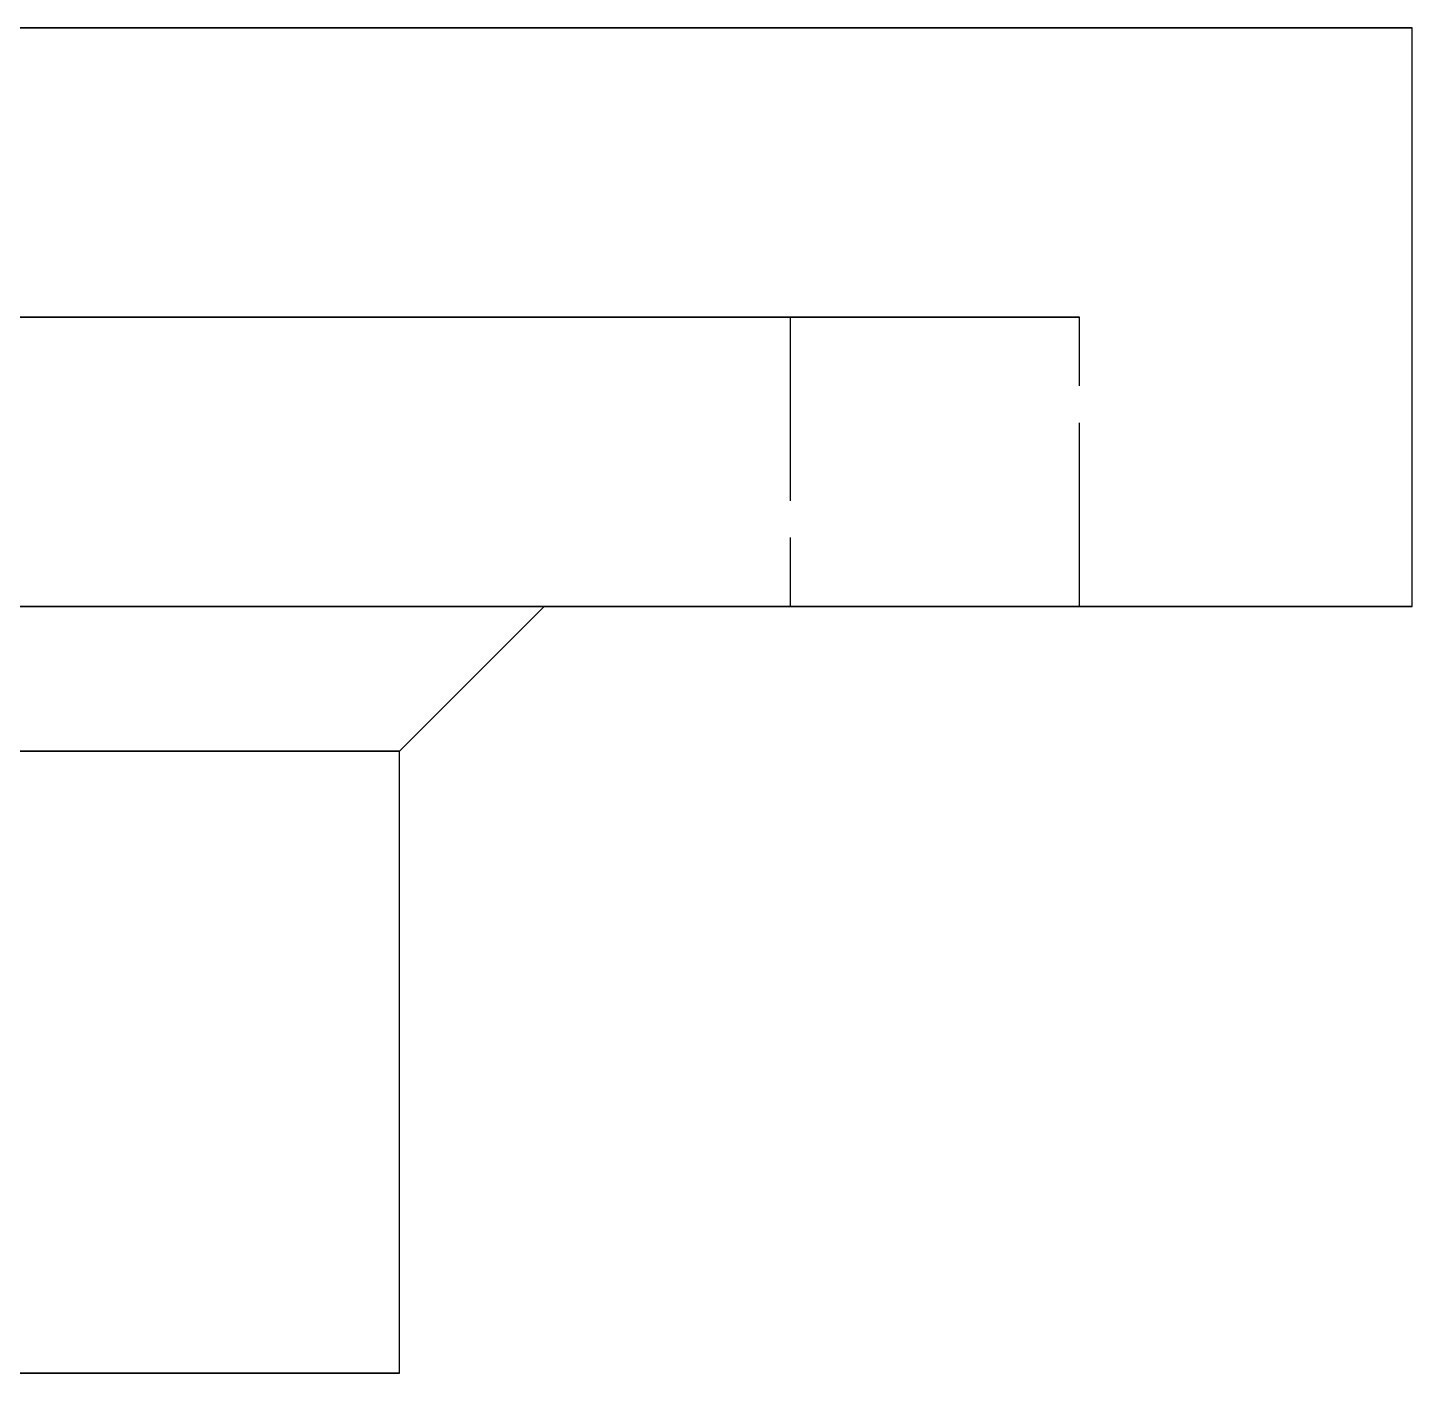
# Model space of a CAD drawing. Header units: millimetres. Extents: x -27 to 185, y -14 to 140.
# Drawn here: x 93.43 to 103, y 47.5 to 56.8 of the extents above; entities that cross this region are included whole.
import ezdxf

# ---------------------------------------------------------------- set-up
doc = ezdxf.new("R2010")
doc.units = ezdxf.units.MM
doc.linetypes.add('DASHED', pattern=[1.524, 1.27, -0.254])
doc.layers.add('HIDDEN', color=8, linetype='DASHED')
doc.layers.add('VISIBLE', color=7, linetype='CONTINUOUS')

msp = doc.modelspace()

# ---------------------------------------------------------------- linework, layer by layer
at = {"layer": 'HIDDEN'}
for points in [[(103, 56.8), (102.33333, 56.8), (101.66667, 56.8), (101, 56.8), (100.33333, 56.8), (99.66667, 56.8), (99, 56.8), (98.33333, 56.8), (97.66667, 56.8), (97, 56.8), (96.33333, 56.8), (95.66667, 56.8), (95, 56.8), (94.33333, 56.8), (93.66667, 56.8), (93, 56.8)], [(100.7, 54.8), (100.10635, 54.8), (99.5127, 54.8), (98.91905, 54.8), (98.3254, 54.8), (97.73175, 54.8), (97.1381, 54.8), (96.54444, 54.8), (95.95079, 54.8), (95.35714, 54.8), (94.76349, 54.8), (94.16984, 54.8), (93.57619, 54.8), (92.98254, 54.8)], [(100.7, 54.8), (100.10635, 54.8), (99.5127, 54.8), (98.91905, 54.8), (98.3254, 54.8), (97.73175, 54.8), (97.1381, 54.8), (96.54444, 54.8), (95.95079, 54.8), (95.35714, 54.8), (94.76349, 54.8), (94.16984, 54.8), (93.57619, 54.8), (92.98254, 54.8)], [(93.27937, 54.8), (93.57619, 54.8), (93.87302, 54.8), (94.16984, 54.8), (94.46667, 54.8), (94.76349, 54.8), (95.06032, 54.8), (95.35714, 54.8), (95.65397, 54.8), (95.95079, 54.8), (96.24762, 54.8), (96.54444, 54.8), (96.84127, 54.8), (97.1381, 54.8), (97.43492, 54.8), (97.73175, 54.8), (98.02857, 54.8), (98.3254, 54.8), (98.62222, 54.8), (98.91905, 54.8), (99.21587, 54.8), (99.5127, 54.8), (99.80952, 54.8), (100.10635, 54.8), (100.40317, 54.8), (100.7, 54.8)], [(93.27937, 54.8), (93.57619, 54.8), (93.87302, 54.8), (94.16984, 54.8), (94.46667, 54.8), (94.76349, 54.8), (95.06032, 54.8), (95.35714, 54.8), (95.65397, 54.8), (95.95079, 54.8), (96.24762, 54.8), (96.54444, 54.8), (96.84127, 54.8), (97.1381, 54.8), (97.43492, 54.8), (97.73175, 54.8), (98.02857, 54.8), (98.3254, 54.8), (98.62222, 54.8), (98.91905, 54.8), (99.21587, 54.8), (99.5127, 54.8), (99.80952, 54.8), (100.10635, 54.8), (100.40317, 54.8), (100.7, 54.8)], [(93.39841, 54.8), (93.66349, 54.8), (93.92857, 54.8), (94.19365, 54.8), (94.45873, 54.8), (94.72381, 54.8), (94.98889, 54.8), (95.25397, 54.8), (95.51905, 54.8), (95.78413, 54.8), (96.04921, 54.8), (96.31429, 54.8), (96.57937, 54.8), (96.84444, 54.8), (97.10952, 54.8), (97.3746, 54.8), (97.63968, 54.8), (97.90476, 54.8), (98.16984, 54.8), (98.43492, 54.8), (98.7, 54.8)], [(98.7, 54.8), (98.16984, 54.8), (97.63968, 54.8), (97.10952, 54.8), (96.57937, 54.8), (96.04921, 54.8), (95.51905, 54.8), (94.98889, 54.8), (94.45873, 54.8), (93.92857, 54.8), (93.39841, 54.8)], [(93.39841, 54.8), (93.66349, 54.8), (93.92857, 54.8), (94.19365, 54.8), (94.45873, 54.8), (94.72381, 54.8), (94.98889, 54.8), (95.25397, 54.8), (95.51905, 54.8), (95.78413, 54.8), (96.04921, 54.8), (96.31429, 54.8), (96.57937, 54.8), (96.84444, 54.8), (97.10952, 54.8), (97.3746, 54.8), (97.63968, 54.8), (97.90476, 54.8), (98.16984, 54.8), (98.43492, 54.8), (98.7, 54.8)], [(98.7, 54.8), (98.16984, 54.8), (97.63968, 54.8), (97.10952, 54.8), (96.57937, 54.8), (96.04921, 54.8), (95.51905, 54.8), (94.98889, 54.8), (94.45873, 54.8), (93.92857, 54.8), (93.39841, 54.8)], [(98.7, 54.8), (98.7, 52.8)], [(98.7, 54.8), (98.7, 52.8)], [(100.7, 52.8), (100.7, 54.8)], [(100.7, 52.8), (100.7, 54.8)], [(100.7, 52.8), (100.10635, 52.8), (99.5127, 52.8), (98.91905, 52.8), (98.3254, 52.8), (97.73175, 52.8), (97.1381, 52.8), (96.54444, 52.8), (95.95079, 52.8), (95.35714, 52.8), (94.76349, 52.8), (94.16984, 52.8), (93.57619, 52.8), (92.98254, 52.8)], [(100.7, 52.8), (100.10635, 52.8), (99.5127, 52.8), (98.91905, 52.8), (98.3254, 52.8), (97.73175, 52.8), (97.1381, 52.8), (96.54444, 52.8), (95.95079, 52.8), (95.35714, 52.8), (94.76349, 52.8), (94.16984, 52.8), (93.57619, 52.8), (92.98254, 52.8)], [(103, 52.8), (102.33333, 52.8), (101.66667, 52.8), (101, 52.8), (100.33333, 52.8), (99.66667, 52.8), (99, 52.8), (98.33333, 52.8), (97.66667, 52.8), (97, 52.8), (96.33333, 52.8), (95.66667, 52.8), (95, 52.8), (94.33333, 52.8), (93.66667, 52.8), (93, 52.8)], [(97, 52.8), (96.52381, 52.8), (96.04762, 52.8), (95.57143, 52.8), (95.09524, 52.8), (94.61905, 52.8), (94.14286, 52.8), (93.66667, 52.8), (93.19048, 52.8)], [(93.27937, 52.8), (93.57619, 52.8), (93.87302, 52.8), (94.16984, 52.8), (94.46667, 52.8), (94.76349, 52.8), (95.06032, 52.8), (95.35714, 52.8), (95.65397, 52.8), (95.95079, 52.8), (96.24762, 52.8), (96.54444, 52.8), (96.84127, 52.8), (97.1381, 52.8), (97.43492, 52.8), (97.73175, 52.8), (98.02857, 52.8), (98.3254, 52.8), (98.62222, 52.8), (98.91905, 52.8), (99.21587, 52.8), (99.5127, 52.8), (99.80952, 52.8), (100.10635, 52.8), (100.40317, 52.8), (100.7, 52.8)], [(93.27937, 52.8), (93.57619, 52.8), (93.87302, 52.8), (94.16984, 52.8), (94.46667, 52.8), (94.76349, 52.8), (95.06032, 52.8), (95.35714, 52.8), (95.65397, 52.8), (95.95079, 52.8), (96.24762, 52.8), (96.54444, 52.8), (96.84127, 52.8), (97.1381, 52.8), (97.43492, 52.8), (97.73175, 52.8), (98.02857, 52.8), (98.3254, 52.8), (98.62222, 52.8), (98.91905, 52.8), (99.21587, 52.8), (99.5127, 52.8), (99.80952, 52.8), (100.10635, 52.8), (100.40317, 52.8), (100.7, 52.8)], [(93.39841, 52.8), (93.66349, 52.8), (93.92857, 52.8), (94.19365, 52.8), (94.45873, 52.8), (94.72381, 52.8), (94.98889, 52.8), (95.25397, 52.8), (95.51905, 52.8), (95.78413, 52.8), (96.04921, 52.8), (96.31429, 52.8), (96.57937, 52.8), (96.84444, 52.8), (97.10952, 52.8), (97.3746, 52.8), (97.63968, 52.8), (97.90476, 52.8), (98.16984, 52.8), (98.43492, 52.8), (98.7, 52.8)], [(98.7, 52.8), (98.16984, 52.8), (97.63968, 52.8), (97.10952, 52.8), (96.57937, 52.8), (96.04921, 52.8), (95.51905, 52.8), (94.98889, 52.8), (94.45873, 52.8), (93.92857, 52.8), (93.39841, 52.8)], [(93.39841, 52.8), (93.66349, 52.8), (93.92857, 52.8), (94.19365, 52.8), (94.45873, 52.8), (94.72381, 52.8), (94.98889, 52.8), (95.25397, 52.8), (95.51905, 52.8), (95.78413, 52.8), (96.04921, 52.8), (96.31429, 52.8), (96.57937, 52.8), (96.84444, 52.8), (97.10952, 52.8), (97.3746, 52.8), (97.63968, 52.8), (97.90476, 52.8), (98.16984, 52.8), (98.43492, 52.8), (98.7, 52.8)], [(98.7, 52.8), (98.16984, 52.8), (97.63968, 52.8), (97.10952, 52.8), (96.57937, 52.8), (96.04921, 52.8), (95.51905, 52.8), (94.98889, 52.8), (94.45873, 52.8), (93.92857, 52.8), (93.39841, 52.8)], [(93.42857, 52.8), (93.66667, 52.8), (93.90476, 52.8), (94.14286, 52.8), (94.38095, 52.8), (94.61905, 52.8), (94.85714, 52.8), (95.09524, 52.8), (95.33333, 52.8), (95.57143, 52.8), (95.80952, 52.8), (96.04762, 52.8), (96.28571, 52.8), (96.52381, 52.8), (96.7619, 52.8), (97, 52.8)], [(96, 51.8), (95.55556, 51.8), (95.11111, 51.8), (94.66667, 51.8), (94.22222, 51.8), (93.77778, 51.8), (93.33333, 51.8)], [(96, 47.5), (95.55556, 47.5), (95.11111, 47.5), (94.66667, 47.5), (94.22222, 47.5), (93.77778, 47.5), (93.33333, 47.5)]]:
    msp.add_lwpolyline(points, dxfattribs=at)
at = {"layer": 'VISIBLE'}
for points in [[(93.33333, 56.8), (93.66667, 56.8), (94, 56.8), (94.33333, 56.8), (94.66667, 56.8), (95, 56.8), (95.33333, 56.8), (95.66667, 56.8), (96, 56.8), (96.33333, 56.8), (96.66667, 56.8), (97, 56.8), (97.33333, 56.8), (97.66667, 56.8), (98, 56.8), (98.33333, 56.8), (98.66667, 56.8), (99, 56.8), (99.33333, 56.8), (99.66667, 56.8), (100, 56.8), (100.33333, 56.8), (100.66667, 56.8), (101, 56.8), (101.33333, 56.8), (101.66667, 56.8), (102, 56.8), (102.33333, 56.8), (102.66667, 56.8), (103, 56.8)], [(103, 52.8), (103, 56.8)], [(93.33333, 52.8), (93.66667, 52.8), (94, 52.8), (94.33333, 52.8), (94.66667, 52.8), (95, 52.8), (95.33333, 52.8), (95.66667, 52.8), (96, 52.8), (96.33333, 52.8), (96.66667, 52.8), (97, 52.8), (97.33333, 52.8), (97.66667, 52.8), (98, 52.8), (98.33333, 52.8), (98.66667, 52.8), (99, 52.8), (99.33333, 52.8), (99.66667, 52.8), (100, 52.8), (100.33333, 52.8), (100.66667, 52.8), (101, 52.8), (101.33333, 52.8), (101.66667, 52.8), (102, 52.8), (102.33333, 52.8), (102.66667, 52.8), (103, 52.8)], [(96, 51.8), (97, 52.8)], [(93.33333, 51.8), (93.55556, 51.8), (93.77778, 51.8), (94, 51.8), (94.22222, 51.8), (94.44444, 51.8), (94.66667, 51.8), (94.88889, 51.8), (95.11111, 51.8), (95.33333, 51.8), (95.55556, 51.8), (95.77778, 51.8), (96, 51.8)], [(96, 47.5), (96, 51.8)], [(93.33333, 47.5), (93.55556, 47.5), (93.77778, 47.5), (94, 47.5), (94.22222, 47.5), (94.44444, 47.5), (94.66667, 47.5), (94.88889, 47.5), (95.11111, 47.5), (95.33333, 47.5), (95.55556, 47.5), (95.77778, 47.5), (96, 47.5)]]:
    msp.add_lwpolyline(points, dxfattribs=at)

doc.saveas('drawing.dxf')
